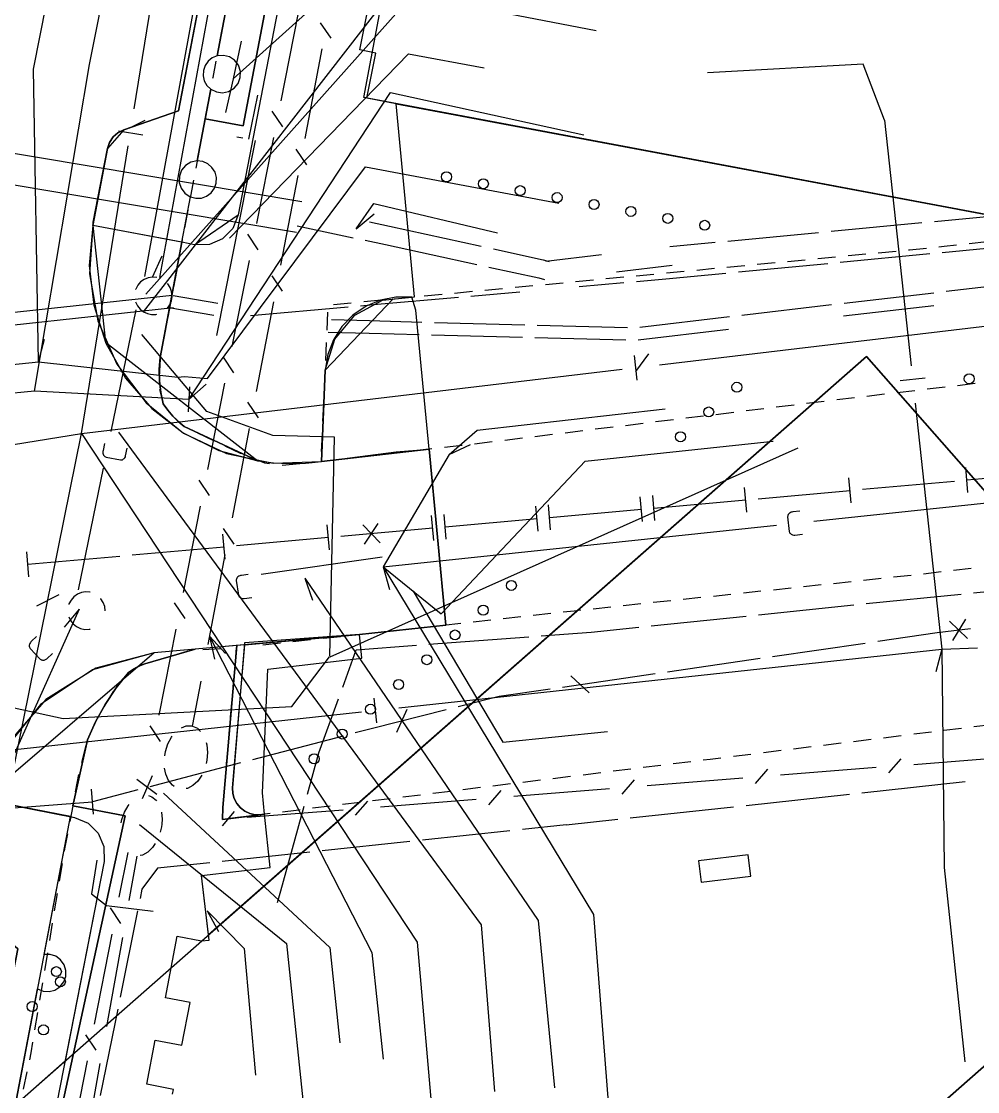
# Model space of a CAD drawing. Header units: metres. Extents: x 3206 to 3701, y 9896 to 11410.
# Drawn here: x 3285.7 to 3323.91, y 10285.08 to 10327.87 of the extents above; entities that cross this region are included whole.
import ezdxf

# ---------------------------------------------------------------- set-up
doc = ezdxf.new("R2010")
doc.units = ezdxf.units.M
for name, color, linetype in [('BUILDING', 7, 'Continuous'), ('CURB', 7, 'Continuous'), ('ELECTR_CABLE', 7, 'Continuous'), ('ELECTR_CABLE_COMM', 7, 'Continuous'), ('GAS', 7, 'Continuous'), ('GRASS', 7, 'Continuous'), ('GROUND', 7, 'Continuous'), ('ROAD', 7, 'Continuous'), ('SEWER', 7, 'Continuous'), ('SIDEWALK_PATH', 7, 'Continuous'), ('WATER_PIPELINE', 7, 'Continuous')]:
    doc.layers.add(name, color=color, linetype=linetype)

# ---------------------------------------------------------------- blocks, each defined once
blk = doc.blocks.new('МОЖЖЕВЕЛЬНИК_СКАЛЬНЫЙ')
blk.add_circle((0, 0), 0.2)

msp = doc.modelspace()

# ---------------------------------------------------------------- linework, layer by layer
at = {"layer": 'BUILDING'}
for points in [[(3330.49, 10318.976), (3299.381, 10324.823), (3313.625, 10400.614), (3344.734, 10394.767)], [(3335.587, 10296.139), (3283.103, 10250), (3266.989, 10268.329), (3319.473, 10314.469)], [(3314.848, 10293.695), (3314.749, 10294.535), (3314.747, 10294.546), (3312.761, 10294.312), (3312.861, 10293.461)]]:
    msp.add_lwpolyline(points, close=True, dxfattribs=at)
at = {"layer": 'CURB'}
for points in [[(3298.018, 10355.748), (3291.975, 10324.296)], [(3296.918, 10333.393), (3294.368, 10320.133)], [(3293.7, 10327.476), (3293.566, 10326.775)], [(3293.472, 10326.284), (3293.346, 10325.627), (3293.338, 10325.584)], [(3293.246, 10325.092), (3293.114, 10324.392)], [(3291.975, 10324.296), (3289.793, 10323.539)], [(3293.022, 10323.9), (3292.891, 10323.199)], [(3289.793, 10323.539), (3289.139, 10322.783)], [(3289.139, 10322.783), (3288.547, 10319.706)], [(3292.799, 10322.708), (3292.667, 10322.007)], [(3292.575, 10321.516), (3292.47, 10320.955), (3292.444, 10320.815)], [(3292.351, 10320.323), (3292.22, 10319.622)], [(3292.618, 10318.942), (3294.368, 10320.133)], [(3288.547, 10319.706), (3289.064, 10315.045)], [(3292.128, 10319.131), (3291.996, 10318.43)], [(3321.154, 10318.735), (3321.191, 10318.738), (3321.865, 10318.81)], [(3322.362, 10318.863), (3322.579, 10318.886), (3323.073, 10318.938)], [(3323.57, 10318.991), (3324.281, 10319.067)], [(3316.316, 10318.275), (3317.027, 10318.343)], [(3317.525, 10318.39), (3318.237, 10318.458)], [(3318.735, 10318.505), (3319.446, 10318.572)], [(3319.944, 10318.62), (3320.656, 10318.687)], [(3291.904, 10317.939), (3291.773, 10317.238)], [(3311.477, 10317.815), (3312.189, 10317.883)], [(3312.687, 10317.93), (3313.399, 10317.998)], [(3313.896, 10318.045), (3314.608, 10318.113)], [(3315.106, 10318.16), (3315.818, 10318.228)], [(3307.849, 10317.47), (3308.561, 10317.538)], [(3309.058, 10317.585), (3309.77, 10317.653)], [(3310.268, 10317.7), (3310.98, 10317.768)], [(3303.011, 10317.01), (3303.723, 10317.078)], [(3304.22, 10317.125), (3304.932, 10317.193)], [(3305.43, 10317.24), (3306.142, 10317.308)], [(3306.639, 10317.355), (3307.351, 10317.423)], [(3291.681, 10316.747), (3291.549, 10316.046)], [(3300.556, 10316.777), (3297.843, 10313.925)], [(3298.173, 10316.55), (3298.884, 10316.618)], [(3299.382, 10316.665), (3300.094, 10316.733)], [(3300.592, 10316.78), (3300.769, 10316.797), (3301.304, 10316.848)], [(3301.801, 10316.895), (3302.513, 10316.963)], [(3297.915, 10315.53), (3297.947, 10316.244)], [(3291.457, 10315.554), (3291.326, 10314.853)], [(3289.064, 10315.045), (3295.143, 10310.296)], [(3297.86, 10314.316), (3297.892, 10315.03)], [(3291.246, 10314.361), (3291.21, 10313.648)], [(3297.806, 10313.102), (3297.838, 10313.816)], [(3322.611, 10313.248), (3321.901, 10313.164)], [(3323.818, 10313.39), (3323.108, 10313.306)], [(3291.221, 10313.153), (3291.36, 10312.58), (3291.436, 10312.482)], [(3318.991, 10312.821), (3318.282, 10312.734)], [(3320.198, 10312.963), (3319.488, 10312.88)], [(3321.404, 10313.106), (3320.694, 10313.022)], [(3297.751, 10311.888), (3297.783, 10312.603)], [(3315.373, 10312.38), (3314.663, 10312.294)], [(3316.579, 10312.527), (3315.869, 10312.441)], [(3317.785, 10312.674), (3317.075, 10312.588)], [(3291.748, 10312.092), (3292.204, 10311.668), (3292.286, 10311.629)], [(3311.755, 10311.94), (3311.045, 10311.854)], [(3312.961, 10312.087), (3312.251, 10312.001)], [(3314.167, 10312.234), (3313.457, 10312.147)], [(3308.137, 10311.5), (3307.427, 10311.414)], [(3309.343, 10311.647), (3308.633, 10311.561)], [(3310.549, 10311.794), (3309.839, 10311.707)], [(3292.737, 10311.415), (3293.382, 10311.11)], [(3297.696, 10310.675), (3297.728, 10311.389)], [(3304.518, 10311.06), (3303.809, 10310.974)], [(3305.724, 10311.207), (3305.015, 10311.12)], [(3306.93, 10311.353), (3306.221, 10311.267)], [(3293.834, 10310.896), (3294.439, 10310.61), (3294.48, 10310.594)], [(3300.898, 10310.64), (3300.187, 10310.558)], [(3302.105, 10310.778), (3301.394, 10310.697)], [(3303.312, 10310.913), (3303.299, 10310.912), (3302.602, 10310.834)], [(3294.944, 10310.408), (3295.409, 10310.221), (3295.619, 10310.193)], [(3296.115, 10310.131), (3296.825, 10310.195)], [(3297.323, 10310.239), (3297.678, 10310.271)], [(3299.691, 10310.501), (3299.506, 10310.48), (3298.98, 10310.42)], [(3323.656, 10305.996), (3322.954, 10305.914)], [(3318.858, 10305.465), (3318.155, 10305.39)], [(3320.058, 10305.591), (3319.959, 10305.581), (3319.355, 10305.517)], [(3321.258, 10305.718), (3320.555, 10305.644)], [(3322.457, 10305.857), (3321.755, 10305.775)], [(3315.257, 10305.085), (3314.553, 10305.011)], [(3316.457, 10305.211), (3315.754, 10305.137)], [(3317.657, 10305.338), (3316.954, 10305.264)], [(3311.655, 10304.705), (3310.952, 10304.631)], [(3312.856, 10304.831), (3312.153, 10304.757)], [(3314.056, 10304.958), (3313.353, 10304.884)], [(3306.854, 10304.194), (3306.152, 10304.117)], [(3308.054, 10304.325), (3307.79, 10304.297), (3307.351, 10304.249)], [(3309.255, 10304.452), (3308.552, 10304.377)], [(3310.455, 10304.578), (3309.752, 10304.504)], [(3303.255, 10303.799), (3302.552, 10303.721)], [(3304.455, 10303.931), (3303.752, 10303.853)], [(3305.655, 10304.062), (3304.952, 10303.985)], [(3299.656, 10303.403), (3298.953, 10303.326)], [(3300.855, 10303.535), (3300.153, 10303.458)], [(3302.055, 10303.667), (3301.352, 10303.59)], [(3296.056, 10303.007), (3295.353, 10302.93)], [(3297.256, 10303.139), (3296.553, 10303.062)], [(3298.456, 10303.271), (3298.056, 10303.227), (3297.753, 10303.194)], [(3291.006, 10302.63), (3284.156, 10296.761)], [(3292.448, 10302.717), (3291.771, 10302.516)], [(3293.653, 10302.787), (3292.947, 10302.747)], [(3294.269, 10302.47), (3294.299, 10302.824)], [(3291.291, 10302.374), (3290.917, 10302.263), (3290.883, 10302.253), (3290.613, 10302.173)], [(3290.166, 10301.962), (3289.98, 10301.84), (3289.661, 10301.476)], [(3294.165, 10301.264), (3294.226, 10301.972)], [(3289.363, 10301.077), (3288.999, 10300.47)], [(3294.061, 10300.058), (3294.122, 10300.766)], [(3288.742, 10300.041), (3288.73, 10300.022), (3288.72, 10300), (3288.451, 10299.397)], [(3293.957, 10298.852), (3294.018, 10299.56)], [(3323.266, 10299.602), (3322.561, 10299.515)], [(3324.468, 10299.75), (3323.763, 10299.663)], [(3319.662, 10299.158), (3318.957, 10299.071)], [(3320.864, 10299.306), (3320.159, 10299.219)], [(3322.065, 10299.454), (3321.36, 10299.367)], [(3288.28, 10298.929), (3288.094, 10298.247)], [(3316.058, 10298.714), (3315.353, 10298.627)], [(3317.26, 10298.862), (3316.555, 10298.775)], [(3318.461, 10299.01), (3317.756, 10298.923)], [(3293.853, 10297.646), (3293.914, 10298.354)], [(3312.455, 10298.27), (3311.749, 10298.183)], [(3313.656, 10298.418), (3313.222, 10298.364), (3312.951, 10298.331)], [(3314.857, 10298.566), (3314.152, 10298.479)], [(3287.985, 10297.759), (3287.853, 10297.065)], [(3308.851, 10297.827), (3308.145, 10297.74)], [(3310.052, 10297.974), (3309.347, 10297.888)], [(3311.253, 10298.122), (3310.548, 10298.035)], [(3305.247, 10297.383), (3304.542, 10297.296)], [(3306.448, 10297.531), (3305.743, 10297.444)], [(3307.649, 10297.679), (3306.944, 10297.592)], [(3293.75, 10296.44), (3293.81, 10297.148)], [(3301.643, 10296.939), (3300.938, 10296.853)], [(3302.844, 10297.087), (3302.139, 10297.001)], [(3304.045, 10297.235), (3303.34, 10297.148)], [(3287.76, 10296.573), (3287.748, 10296.506), (3287.629, 10295.879)], [(3298.039, 10296.496), (3297.334, 10296.409)], [(3299.24, 10296.644), (3298.535, 10296.557)], [(3300.441, 10296.792), (3299.736, 10296.705)], [(3294.435, 10296.052), (3293.73, 10295.966)], [(3295.636, 10296.2), (3294.931, 10296.114)], [(3296.837, 10296.348), (3296.676, 10296.328), (3296.132, 10296.261)], [(3287.536, 10295.387), (3287.436, 10294.862), (3287.408, 10294.692)], [(3289.001, 10294.286), (3286.44, 10281.173)], [(3287.326, 10294.199), (3287.211, 10293.501)], [(3287.13, 10293.008), (3287.014, 10292.31)], [(3286.933, 10291.817), (3286.817, 10291.119)], [(3286.736, 10290.626), (3286.62, 10289.929)], [(3286.539, 10289.435), (3286.423, 10288.738)], [(3286.342, 10288.244), (3286.227, 10287.547)], [(3286.145, 10287.054), (3286.076, 10286.639), (3286.018, 10286.358)], [(3285.917, 10285.868), (3285.774, 10285.176)]]:
    msp.add_lwpolyline(points, dxfattribs=at)
at = {"layer": 'ELECTR_CABLE'}
for points in [[(3286.384, 10314.261), (3286.182, 10325.954), (3287.72, 10333.711)], [(3286.221, 10313.083), (3288.424, 10326.146), (3289.964, 10333.91)], [(3294.156, 10325.569), (3301.659, 10332.331), (3306.636, 10331.343)], [(3294.486, 10327.079), (3294.156, 10325.569), (3293.862, 10324.223)], [(3294.01, 10319.208), (3301.169, 10326.575), (3304.193, 10326.007)], [(3292.385, 10312.758), (3300.453, 10325.022), (3308.172, 10323.338)], [(3294.792, 10323.161), (3295.142, 10324.918)], [(3273.463, 10324.597), (3296.903, 10320.674)], [(3273.227, 10323.369), (3296.697, 10319.442)], [(3295.037, 10323.112), (3293.493, 10315.309)], [(3294.302, 10323.258), (3294.547, 10323.21)], [(3293.14, 10313.591), (3299.449, 10322.053), (3307.179, 10320.6)], [(3299.081, 10319.578), (3299.782, 10320.587), (3304.725, 10319.411)], [(3299.081, 10319.578), (3299.799, 10320.174)], [(3322.187, 10319.871), (3325.819, 10320.215)], [(3296.723, 10319.691), (3298.952, 10319.222)], [(3299.604, 10319.851), (3300.412, 10319.681), (3304.073, 10318.882)], [(3318.058, 10319.48), (3321.689, 10319.824)], [(3313.929, 10319.088), (3317.56, 10319.432)], [(3299.442, 10319.119), (3300.255, 10318.947), (3303.896, 10318.153)], [(3304.562, 10318.775), (3306.551, 10318.341), (3306.793, 10318.275)], [(3311.615, 10318.869), (3313.431, 10319.041)], [(3326.072, 10318.965), (3322.498, 10318.622)], [(3306.656, 10318.284), (3308.886, 10318.547)], [(3322, 10318.574), (3318.425, 10318.23)], [(3304.384, 10318.047), (3306.373, 10317.613), (3306.607, 10317.549)], [(3309.476, 10317.862), (3311.712, 10318.125)], [(3317.928, 10318.182), (3314.353, 10317.839)], [(3313.855, 10317.791), (3311.454, 10317.56), (3310.28, 10317.457)], [(3322.658, 10317.078), (3326.241, 10317.496)], [(3305.615, 10317.047), (3303.661, 10316.875)], [(3309.781, 10317.413), (3307.993, 10317.256)], [(3318.577, 10316.603), (3322.161, 10317.02)], [(3291.721, 10316.912), (3279.956, 10315.64)], [(3291.769, 10316.913), (3293.546, 10316.601)], [(3303.163, 10316.831), (3299.775, 10316.533), (3299.256, 10316.487)], [(3291.775, 10316.414), (3280.01, 10315.142)], [(3291.597, 10316.436), (3293.385, 10316.121)], [(3298.758, 10316.444), (3294.852, 10316.1)], [(3314.497, 10316.127), (3318.081, 10316.545)], [(3318.56, 10316.097), (3322.168, 10316.518)], [(3298.098, 10315.946), (3299.606, 10315.906), (3301.705, 10315.85)], [(3302.205, 10315.837), (3305.812, 10315.741)], [(3306.311, 10315.728), (3309.918, 10315.633)], [(3310.417, 10315.651), (3314, 10316.069)], [(3298.031, 10302.496), (3298.209, 10311.249), (3295.749, 10311.308), (3293.109, 10312.28), (3290.51, 10315.355)], [(3297.961, 10315.449), (3299.593, 10315.406), (3301.591, 10315.353)], [(3302.091, 10315.34), (3305.722, 10315.244)], [(3310.352, 10315.14), (3313.959, 10315.561)], [(3286.384, 10314.261), (3286.618, 10315.165)], [(3306.222, 10315.23), (3309.853, 10315.134)], [(3270.629, 10313.275), (3274.929, 10313.611), (3280.819, 10313.692), (3286.384, 10314.261), (3291.953, 10313.642), (3292.218, 10313.672)], [(3292.218, 10313.672), (3293.14, 10313.591)], [(3292.411, 10313.257), (3292.359, 10312.259)], [(3292.385, 10312.758), (3293.089, 10313.372)], [(3292.385, 10312.758), (3286.221, 10313.083), (3280.72, 10312.55), (3274.808, 10312.31), (3270.566, 10311.954)], [(3298.037, 10302.467), (3316.736, 10310.818)], [(3278.34, 10306.715), (3277.75, 10303.197), (3277.022, 10302.254), (3287.365, 10299.994), (3296.5, 10300.486), (3298.012, 10302.466)], [(3323.755, 10305.023), (3327.555, 10305.401)], [(3319.458, 10304.595), (3323.258, 10304.973)], [(3315.163, 10304.148), (3318.961, 10304.544)], [(3310.868, 10303.701), (3314.665, 10304.096)], [(3323.513, 10303.197), (3322.793, 10303.891)], [(3322.918, 10303.12), (3323.437, 10303.975)], [(3306.475, 10303.302), (3308.471, 10303.451)], [(3308.471, 10303.451), (3310.37, 10303.649)], [(3323.628, 10303.589), (3322.3, 10303.421), (3319.92, 10303.075)], [(3298.539, 10301.253), (3299.08, 10302.751), (3301.485, 10302.93)], [(3301.983, 10302.967), (3305.976, 10303.265)], [(3319.425, 10303.003), (3315.721, 10302.465)], [(3315.226, 10302.393), (3311.522, 10301.854)], [(3311.027, 10301.782), (3307.323, 10301.244)], [(3308.392, 10301.021), (3307.659, 10301.702)], [(3297.133, 10296.977), (3297.589, 10298.624), (3298.369, 10300.783)], [(3306.828, 10301.172), (3304.793, 10300.876), (3303.157, 10300.464)], [(3302.672, 10300.342), (3299.729, 10299.602), (3299.044, 10299.423)], [(3300.698, 10299.458), (3301.11, 10300.369)], [(3298.56, 10299.296), (3294.939, 10298.348)], [(3294.455, 10298.222), (3290.834, 10297.274)], [(3291.113, 10296.96), (3290.308, 10297.555)], [(3290.533, 10296.806), (3290.937, 10297.721)], [(3319.287, 10297.028), (3323.418, 10297.476)], [(3288.578, 10296.174), (3288.502, 10297.172)], [(3290.351, 10297.147), (3288.54, 10296.673)], [(3314.66, 10296.525), (3318.79, 10296.974)], [(3277.704, 10295.846), (3288.54, 10296.673)], [(3295.929, 10292.638), (3296.063, 10293.109), (3297, 10296.496)], [(3310.033, 10296.023), (3314.163, 10296.471)], [(3307.471, 10295.745), (3305.72, 10295.559)], [(3307.471, 10295.745), (3309.536, 10295.969)], [(3305.223, 10295.506), (3301.722, 10295.135)], [(3301.225, 10295.082), (3297.723, 10294.71)], [(3288.719, 10294.333), (3288.503, 10292.988), (3289.094, 10292.52), (3290.968, 10292.291)], [(3297.226, 10294.657), (3293.725, 10294.285)], [(3293.227, 10294.233), (3291.14, 10294.011), (3290.516, 10293.179), (3290.44, 10292.805)], [(3290.342, 10292.315), (3289.645, 10288.863)], [(3293.129, 10292.307), (3294.598, 10290.806), (3295.049, 10285.745)], [(3293.129, 10292.307), (3293.579, 10291.489)], [(3289.546, 10288.373), (3288.85, 10284.922)]]:
    msp.add_lwpolyline(points, dxfattribs=at)
at = {"layer": 'ELECTR_CABLE_COMM'}
for points in [[(3296.078, 10324.7), (3296.762, 10328.143)], [(3298.076, 10327.194), (3297.655, 10327.814)], [(3297.038, 10323.185), (3297.725, 10326.767)], [(3296.141, 10323.653), (3295.724, 10324.276)], [(3295.103, 10319.785), (3295.786, 10323.229)], [(3297.107, 10322.138), (3296.686, 10322.758)], [(3296.068, 10318.129), (3296.755, 10321.711)], [(3295.165, 10318.738), (3294.748, 10319.361)], [(3294.127, 10314.871), (3294.811, 10318.314)], [(3296.137, 10317.082), (3295.717, 10317.702)], [(3295.099, 10313.073), (3295.786, 10316.655)], [(3294.189, 10313.824), (3293.773, 10314.447)], [(3293.151, 10309.957), (3293.835, 10313.4)], [(3295.168, 10312.026), (3294.747, 10312.646)], [(3294.129, 10308.017), (3294.816, 10311.599)], [(3293.214, 10308.91), (3292.797, 10309.533)], [(3292.176, 10305.043), (3292.859, 10308.486)], [(3294.198, 10306.97), (3293.778, 10307.59)], [(3293.16, 10302.961), (3293.847, 10306.543)], [(3292.238, 10303.995), (3291.821, 10304.618)], [(3291.2, 10300.128), (3291.884, 10303.571)], [(3293.222, 10303.285), (3299.706, 10290.646), (3300.159, 10286.377)], [(3293.222, 10303.285), (3293.41, 10302.371)], [(3293.222, 10303.285), (3293.855, 10302.599)], [(3292.534, 10299.696), (3292.877, 10301.487)], [(3291.262, 10299.081), (3290.846, 10299.704)], [(3292.091, 10299.629), (3292.289, 10299.702), (3292.503, 10299.703)], [(3292.503, 10299.703), (3292.534, 10299.696), (3292.73, 10299.607), (3292.859, 10299.483)], [(3291.425, 10298.509), (3291.452, 10298.686), (3291.55, 10298.987), (3291.692, 10299.254), (3291.726, 10299.294)], [(3293.08, 10299.042), (3293.108, 10298.95), (3293.137, 10298.646), (3293.112, 10298.33), (3293.081, 10298.201)], [(3320.368, 10297.822), (3320.854, 10298.392)], [(3321.359, 10298.167), (3325.191, 10298.471)], [(3291.81, 10297.284), (3291.732, 10297.335), (3291.58, 10297.524), (3291.471, 10297.771), (3291.421, 10298.011)], [(3315.04, 10297.399), (3315.526, 10297.969)], [(3316.031, 10297.744), (3319.864, 10298.048)], [(3292.909, 10297.734), (3292.747, 10297.497), (3292.553, 10297.316), (3292.341, 10297.204), (3292.283, 10297.195)], [(3309.712, 10296.976), (3310.199, 10297.546)], [(3310.703, 10297.32), (3314.536, 10297.625)], [(3290.773, 10296.927), (3290.914, 10296.871), (3291.081, 10296.731), (3291.097, 10296.706)], [(3291.383, 10297.011), (3298.027, 10290.84), (3298.428, 10287.036)], [(3304.384, 10296.553), (3304.871, 10297.123)], [(3305.375, 10296.897), (3309.208, 10297.202)], [(3289.688, 10295.833), (3289.712, 10295.963), (3289.819, 10296.256), (3289.968, 10296.515), (3290.005, 10296.557)], [(3299.056, 10296.13), (3299.543, 10296.7)], [(3300.047, 10296.474), (3303.88, 10296.778)], [(3291.294, 10296.251), (3291.323, 10295.978), (3291.308, 10295.78), (3291.299, 10295.67), (3291.248, 10295.461)], [(3293.729, 10295.706), (3294.215, 10296.277)], [(3294.719, 10296.051), (3298.552, 10296.355)], [(3290.42, 10295.76), (3296.296, 10291.006), (3297.103, 10283.225)], [(3291.049, 10295.005), (3290.938, 10294.84), (3290.746, 10294.655), (3290.538, 10294.538), (3290.444, 10294.52)], [(3289.946, 10294.648), (3289.595, 10292.851)], [(3290.01, 10292.72), (3290.326, 10294.497)], [(3289.243, 10292.426), (3289.661, 10291.804)], [(3289.308, 10291.379), (3288.608, 10287.785)], [(3289.116, 10287.688), (3289.748, 10291.243)], [(3288.255, 10287.359), (3288.674, 10286.738)], [(3288.321, 10286.313), (3287.62, 10282.719)], [(3288.221, 10282.656), (3288.853, 10286.211)]]:
    msp.add_lwpolyline(points, dxfattribs=at)
at = {"layer": 'GAS'}
for points in [[(3323.528, 10309.039), (3323.438, 10310.035)], [(3323.483, 10309.537), (3327.155, 10309.867)], [(3318.86, 10308.62), (3318.771, 10309.616)], [(3319.313, 10309.162), (3322.985, 10309.492)], [(3311.018, 10307.915), (3310.929, 10308.911)], [(3314.69, 10308.245), (3314.601, 10309.241)], [(3315.143, 10308.788), (3318.815, 10309.118)], [(3306.35, 10307.495), (3306.261, 10308.491)], [(3306.848, 10307.54), (3306.759, 10308.536)], [(3310.52, 10307.87), (3310.431, 10308.866)], [(3310.973, 10308.413), (3314.645, 10308.743)], [(3302.18, 10307.121), (3302.091, 10308.117)], [(3302.678, 10307.165), (3302.589, 10308.161)], [(3306.803, 10308.038), (3310.475, 10308.368)], [(3298.01, 10306.746), (3297.921, 10307.742)], [(3298.464, 10307.289), (3302.136, 10307.619)], [(3299.344, 10307.743), (3300.04, 10307.024)], [(3299.942, 10307.799), (3299.392, 10306.964)], [(3302.634, 10307.663), (3306.306, 10307.993)], [(3293.84, 10306.371), (3293.751, 10307.367)], [(3294.294, 10306.914), (3297.966, 10307.244)], [(3290.124, 10306.539), (3293.796, 10306.869)], [(3285.999, 10305.666), (3285.909, 10306.662)], [(3285.954, 10306.164), (3289.626, 10306.494)]]:
    msp.add_lwpolyline(points, dxfattribs=at)
at = {"layer": 'GRASS'}
for points in [[(3294.119, 10329.645), (3293.517, 10326.491), (3293.321, 10326.409), (3293.159, 10326.278), (3293.04, 10326.107), (3292.971, 10325.906), (3292.961, 10325.694), (3293.009, 10325.491), (3293.112, 10325.31), (3293.264, 10325.161), (3292.717, 10322.293), (3292.469, 10322.24), (3292.258, 10322.111), (3292.101, 10321.922), (3292.012, 10321.684), (3292.007, 10321.431), (3292.084, 10321.196), (3292.232, 10320.999), (3292.443, 10320.859), (3292.096, 10319.04), (3288.548, 10319.705), (3288.56, 10319.772), (3288.572, 10319.839), (3289.139, 10322.783), (3289.222, 10323.033), (3289.365, 10323.249), (3289.558, 10323.421), (3289.793, 10323.539), (3291.975, 10324.296), (3294.024, 10334.958)], [(3296.918, 10333.393), (3294.368, 10320.133), (3294.143, 10319.584), (3293.739, 10319.177), (3293.212, 10318.95), (3292.618, 10318.942), (3292.11, 10319.037), (3292.451, 10320.855), (3292.669, 10320.798), (3292.89, 10320.807), (3293.099, 10320.88), (3293.28, 10321.015), (3293.413, 10321.197), (3293.486, 10321.406), (3293.494, 10321.626), (3293.436, 10321.844), (3293.315, 10322.035), (3293.147, 10322.179), (3292.945, 10322.268), (3292.721, 10322.293), (3293.037, 10323.978), (3294.562, 10323.701), (3296.591, 10334.337)], [(3296.591, 10334.337), (3294.562, 10323.701), (3293.038, 10323.978), (3293.264, 10325.161), (3293.491, 10325.048), (3293.736, 10325.016), (3293.979, 10325.067), (3294.197, 10325.197), (3294.358, 10325.393), (3294.444, 10325.625), (3294.45, 10325.873), (3294.371, 10326.114), (3294.217, 10326.316), (3294.01, 10326.452), (3293.77, 10326.513), (3293.517, 10326.491), (3294.119, 10329.645)], [(3285.275, 10283.602), (3286.345, 10289.187), (3286.57, 10289.098), (3286.806, 10289.084), (3287.035, 10289.144), (3287.238, 10289.276), (3287.388, 10289.466), (3287.468, 10289.689), (3287.476, 10289.925), (3287.406, 10290.157), (3287.267, 10290.356), (3287.076, 10290.496), (3286.852, 10290.57), (3286.61, 10290.57), (3287.664, 10296.076), (3287.817, 10296.046), (3288.367, 10295.818), (3288.773, 10295.411), (3288.997, 10294.882), (3289.001, 10294.286), (3286.44, 10281.173)]]:
    msp.add_lwpolyline(points, dxfattribs=at)
for points in [[(3297.692, 10310.273), (3300.677, 10310.656), (3301.995, 10310.765), (3301.466, 10316.325), (3301.304, 10316.848), (3300.669, 10316.85), (3300.053, 10316.727), (3299.473, 10316.483), (3298.95, 10316.125), (3298.509, 10315.668), (3298.171, 10315.138), (3297.946, 10314.551), (3297.843, 10313.925)], [(3299.299, 10302.408), (3299.217, 10303.355), (3294.619, 10303.027), (3294.141, 10297.23), (3294.149, 10297.007), (3294.205, 10296.795), (3294.306, 10296.6), (3294.449, 10296.429), (3294.625, 10296.294), (3294.824, 10296.201), (3295.039, 10296.154), (3295.261, 10296.154), (3295.417, 10296.173), (3295.329, 10297.034), (3295.552, 10301.975)], [(3285.554, 10290.793), (3283.644, 10280.973), (3284.726, 10280.735), (3287.664, 10296.076), (3284.156, 10296.761), (3284.119, 10296.619), (3284.085, 10296.476), (3284.053, 10296.333), (3284.024, 10296.189), (3283.481, 10293.249), (3283.466, 10292.987), (3283.518, 10292.733), (3283.634, 10292.502), (3283.808, 10292.305)]]:
    msp.add_lwpolyline(points, close=True, dxfattribs=at)
at = {"layer": 'GROUND'}
for points in [[(3296.485, 10334.417), (3296.591, 10334.337), (3296.765, 10334.14), (3296.881, 10333.909), (3296.933, 10333.655), (3296.918, 10333.393), (3294.368, 10320.133), (3294.143, 10319.584), (3293.739, 10319.177), (3293.212, 10318.95), (3292.618, 10318.942), (3292.11, 10319.037), (3288.547, 10319.706), (3289.139, 10322.783), (3289.222, 10323.033), (3289.365, 10323.249), (3289.558, 10323.421), (3289.793, 10323.539), (3291.975, 10324.296), (3294.024, 10334.958), (3296.12, 10334.564), (3296.248, 10334.531), (3296.371, 10334.482)], [(3288.997, 10294.882), (3289.001, 10294.286), (3287.443, 10286.311), (3284.099, 10283.371), (3285.554, 10290.793), (3283.808, 10292.305), (3283.634, 10292.502), (3283.518, 10292.733), (3283.466, 10292.987), (3283.481, 10293.249), (3284.024, 10296.189), (3284.228, 10296.747), (3287.817, 10296.046), (3288.367, 10295.818), (3288.773, 10295.411)]]:
    msp.add_lwpolyline(points, close=True, dxfattribs=at)
msp.add_lwpolyline([(3283.103, 10250), (3335.587, 10296.139), (3319.473, 10314.469), (3293.178, 10291.353), (3292.899, 10293.727), (3295.635, 10294.049), (3295.417, 10296.173), (3295.261, 10296.154), (3295.039, 10296.154), (3294.824, 10296.201), (3294.625, 10296.294), (3294.449, 10296.429), (3294.306, 10296.6), (3294.205, 10296.795), (3294.149, 10297.007), (3294.141, 10297.23), (3294.625, 10302.95), (3299.217, 10303.355), (3302.663, 10303.734), (3301.995, 10310.765), (3297.692, 10310.273), (3297.843, 10313.925), (3298.227, 10315.163), (3299.026, 10316.126), (3300.127, 10316.722), (3301.415, 10316.858), (3300.682, 10324.578), (3330.49, 10318.976)], dxfattribs=at)
at = {"layer": 'ROAD'}
msp.add_lwpolyline([(3296.921, 10350.037), (3291.975, 10324.296), (3289.793, 10323.539), (3289.558, 10323.421), (3289.365, 10323.249), (3289.222, 10323.033), (3289.139, 10322.783), (3288.547, 10319.706), (3288.422, 10317.78), (3288.752, 10315.905), (3289.512, 10314.161), (3290.68, 10312.624), (3292.179, 10311.41), (3293.9, 10310.595), (3295.763, 10310.208), (3297.692, 10310.273), (3301.995, 10310.765), (3302.663, 10303.734), (3299.217, 10303.355), (3291.006, 10302.63), (3288.537, 10301.947), (3286.456, 10300.558), (3284.904, 10298.596)], dxfattribs=at)
at = {"layer": 'SEWER'}
for points in [[(3290.209, 10324.374), (3292.075, 10335.869)], [(3290.634, 10317.67), (3294.003, 10336.085)], [(3291.236, 10317.628), (3294.604, 10336.037)], [(3290.576, 10316.262), (3301.626, 10330.499), (3309.016, 10329.11)], [(3290.67, 10316.96), (3301.326, 10328.934), (3308.665, 10327.506)], [(3290.036, 10323.61), (3290.65, 10323.926)], [(3289.576, 10323.492), (3290.553, 10323.334)], [(3288.103, 10311.398), (3289.969, 10322.893)], [(3290.935, 10317.649), (3291.318, 10318.501)], [(3291.111, 10317.636), (3291.108, 10317.637), (3290.935, 10317.649), (3290.764, 10317.621), (3290.605, 10317.555), (3290.464, 10317.454), (3290.351, 10317.323), (3290.27, 10317.17), (3290.264, 10317.145)], [(3291.72, 10316.9), (3291.7, 10317.072), (3291.641, 10317.234), (3291.547, 10317.379), (3291.536, 10317.39)], [(3290.262, 10316.654), (3290.333, 10316.504), (3290.44, 10316.369), (3290.576, 10316.262), (3290.733, 10316.189), (3290.902, 10316.153), (3291.075, 10316.157), (3291.111, 10316.167)], [(3291.536, 10316.411), (3291.626, 10316.536), (3291.692, 10316.696), (3291.719, 10316.867), (3291.72, 10316.9)], [(3311.204, 10314.141), (3332.816, 10316.707)], [(3289.282, 10311.472), (3290.285, 10316.335)], [(3310.183, 10314.507), (3310.299, 10313.523)], [(3310.258, 10313.874), (3310.779, 10314.578)], [(3288.103, 10311.398), (3309.715, 10313.964)], [(3302.797, 10310.561), (3303.917, 10311.522), (3311.422, 10312.385)], [(3289.582, 10311.445), (3304.076, 10291.753), (3304.6, 10285.093)], [(3284.379, 10293.087), (3288.103, 10311.398)], [(3284.467, 10310.806), (3288.103, 10311.398)], [(3288.103, 10311.398), (3301.512, 10291.054), (3302.163, 10283.563)], [(3302.479, 10304.19), (3308.229, 10310.282), (3315.748, 10311.09)], [(3289.017, 10310.988), (3288.961, 10310.716), (3288.955, 10310.678), (3288.956, 10310.647), (3288.959, 10310.604), (3288.97, 10310.565), (3288.984, 10310.533), (3289.008, 10310.503), (3289.036, 10310.476), (3289.061, 10310.464), (3289.087, 10310.454), (3289.66, 10310.335), (3289.686, 10310.335), (3289.707, 10310.337), (3289.735, 10310.346), (3289.756, 10310.358), (3289.783, 10310.376), (3289.809, 10310.396), (3289.829, 10310.425), (3289.854, 10310.467), (3289.865, 10310.502), (3289.928, 10310.805)], [(3302.797, 10310.561), (3303.643, 10310.957)], [(3302.797, 10310.561), (3300.16, 10306.06)], [(3287.975, 10305.14), (3288.979, 10310.003)], [(3317.366, 10307.884), (3333.08, 10309.55)], [(3316.809, 10308.289), (3316.533, 10308.26), (3316.495, 10308.253), (3316.466, 10308.243), (3316.426, 10308.227), (3316.391, 10308.205), (3316.366, 10308.182), (3316.344, 10308.15), (3316.327, 10308.115), (3316.323, 10308.087), (3316.322, 10308.06), (3316.383, 10307.478), (3316.39, 10307.453), (3316.399, 10307.433), (3316.416, 10307.41), (3316.434, 10307.393), (3316.459, 10307.373), (3316.486, 10307.355), (3316.52, 10307.345), (3316.567, 10307.333), (3316.604, 10307.333), (3316.912, 10307.365)], [(3300.16, 10306.06), (3315.874, 10307.726)], [(3295.281, 10305.772), (3300.122, 10306.459)], [(3300.16, 10306.06), (3302.479, 10304.19)], [(3300.16, 10306.06), (3308.562, 10292.161), (3309.153, 10284.658)], [(3300.16, 10306.06), (3300.412, 10305.16)], [(3294.767, 10305.761), (3294.492, 10305.722), (3294.454, 10305.714), (3294.426, 10305.703), (3294.386, 10305.686), (3294.353, 10305.663), (3294.328, 10305.639), (3294.307, 10305.606), (3294.291, 10305.571), (3294.288, 10305.543), (3294.288, 10305.515), (3294.37, 10304.936), (3294.378, 10304.911), (3294.388, 10304.892), (3294.405, 10304.869), (3294.423, 10304.853), (3294.449, 10304.833), (3294.477, 10304.816), (3294.511, 10304.807), (3294.559, 10304.798), (3294.596, 10304.798), (3294.902, 10304.842)], [(3297.027, 10305.616), (3306.348, 10291.928), (3307.003, 10285.237)], [(3297.027, 10305.616), (3297.327, 10304.731)], [(3288.441, 10305.046), (3288.438, 10305.047), (3288.265, 10305.059), (3288.094, 10305.031), (3287.935, 10304.965), (3287.794, 10304.864), (3287.681, 10304.733), (3287.6, 10304.58), (3287.594, 10304.555)], [(3301.361, 10305.092), (3304.938, 10299.059), (3309.118, 10299.474)], [(3286.319, 10304.502), (3287.208, 10304.962)], [(3289.05, 10304.31), (3289.03, 10304.482), (3288.971, 10304.644), (3288.877, 10304.789), (3288.866, 10304.8)], [(3288.003, 10304.377), (3283.378, 10294.079), (3281.892, 10286.751)], [(3288.003, 10304.377), (3287.406, 10303.658)], [(3287.592, 10304.064), (3287.663, 10303.914), (3287.77, 10303.779), (3287.906, 10303.672), (3288.063, 10303.599), (3288.232, 10303.563), (3288.405, 10303.567), (3288.441, 10303.577)], [(3286.304, 10303.278), (3286.1, 10303.089), (3286.073, 10303.06), (3286.056, 10303.035), (3286.034, 10302.998), (3286.02, 10302.96), (3286.014, 10302.926), (3286.015, 10302.887), (3286.022, 10302.849), (3286.036, 10302.825), (3286.051, 10302.801), (3286.45, 10302.373), (3286.471, 10302.358), (3286.49, 10302.348), (3286.517, 10302.339), (3286.542, 10302.336), (3286.574, 10302.335), (3286.606, 10302.337), (3286.639, 10302.349), (3286.684, 10302.368), (3286.714, 10302.39), (3286.94, 10302.601)]]:
    msp.add_lwpolyline(points, dxfattribs=at)
at = {"layer": 'SIDEWALK_PATH'}
for points in [[(3296.918, 10333.393), (3294.368, 10320.133), (3294.143, 10319.584), (3293.739, 10319.177), (3293.212, 10318.95), (3292.618, 10318.942), (3292.11, 10319.037), (3291.249, 10314.431), (3291.211, 10313.966), (3291.216, 10313.5), (3291.266, 10313.037), (3291.36, 10312.58), (3291.545, 10312.329), (3291.748, 10312.093), (3291.968, 10311.872), (3292.204, 10311.668), (3295.143, 10310.296), (3295.778, 10310.22), (3296.417, 10310.191), (3297.055, 10310.209), (3297.692, 10310.273), (3297.843, 10313.925), (3298.227, 10315.163), (3299.026, 10316.126), (3300.127, 10316.722), (3301.415, 10316.858), (3300.682, 10324.578), (3299.502, 10324.8), (3299.866, 10326.597), (3299.223, 10326.727), (3299.52, 10328.198)], [(3291.743, 10284.976), (3291.78, 10285.173), (3290.706, 10285.376), (3291.04, 10287.145), (3292.114, 10286.942), (3292.437, 10288.652), (3291.455, 10288.838), (3291.919, 10291.295), (3292.901, 10291.109), (3293.203, 10291.144), (3292.899, 10293.727), (3295.635, 10294.049), (3295.417, 10296.173), (3293.73, 10295.966), (3293.75, 10296.44), (3294.307, 10302.922), (3292.646, 10302.775), (3290.636, 10302.18), (3290.463, 10302.113), (3290.295, 10302.034), (3290.134, 10301.943), (3289.98, 10301.84), (3289.487, 10301.22), (3289.048, 10300.562), (3288.664, 10299.87), (3288.339, 10299.147), (3287.748, 10296.506), (3289.844, 10296.107), (3285.99, 10278.404)], [(3285.99, 10278.404), (3289.844, 10296.107), (3287.748, 10296.506), (3288.339, 10299.147), (3288.664, 10299.87), (3289.048, 10300.562), (3289.487, 10301.22), (3289.98, 10301.84), (3290.134, 10301.943), (3290.295, 10302.034), (3290.463, 10302.113), (3290.636, 10302.18), (3292.646, 10302.775), (3291.006, 10302.63), (3288.675, 10302.009), (3286.675, 10300.753), (3285.128, 10298.969), (3284.156, 10296.761), (3287.817, 10296.046), (3288.367, 10295.818), (3288.773, 10295.411), (3288.997, 10294.882), (3289.001, 10294.286), (3286.44, 10281.173)]]:
    msp.add_lwpolyline(points, dxfattribs=at)
for points in [[(3292.11, 10319.037), (3288.547, 10319.706), (3288.41, 10318.106), (3288.59, 10316.526), (3289.078, 10315.012), (3289.864, 10313.612), (3290.913, 10312.396), (3292.169, 10311.421), (3293.592, 10310.712), (3295.143, 10310.296), (3292.204, 10311.668), (3291.968, 10311.872), (3291.748, 10312.093), (3291.545, 10312.329), (3291.36, 10312.58), (3291.266, 10313.037), (3291.216, 10313.5), (3291.211, 10313.966), (3291.249, 10314.431)], [(3294.625, 10302.95), (3294.307, 10302.922), (3293.75, 10296.44), (3293.73, 10295.966), (3295.261, 10296.154), (3295.039, 10296.154), (3294.824, 10296.201), (3294.625, 10296.294), (3294.449, 10296.429), (3294.306, 10296.6), (3294.205, 10296.795), (3294.149, 10297.007), (3294.141, 10297.23)]]:
    msp.add_lwpolyline(points, close=True, dxfattribs=at)
at = {"layer": 'WATER_PIPELINE'}
for points in [[(3320.197, 10323.927), (3319.337, 10326.161), (3313.118, 10325.819)], [(3320.197, 10323.927), (3321.262, 10314.094)], [(3321.815, 10313.609), (3320.824, 10313.502)], [(3321.424, 10312.603), (3322.49, 10302.77)], [(3300.787, 10300.422), (3322.49, 10302.77)], [(3322.49, 10302.77), (3322.249, 10301.868)], [(3322.49, 10302.77), (3323.912, 10302.829)], [(3322.49, 10302.77), (3322.573, 10294.048), (3323.402, 10286.269)], [(3299.781, 10300.814), (3299.888, 10299.822)], [(3277.593, 10297.913), (3299.296, 10300.261)]]:
    msp.add_lwpolyline(points, dxfattribs=at)

# ---------------------------------------------------------------- block references
at = {"layer": 'BUSH'}
for p in [(3302.687, 10321.657), (3304.161, 10321.38), (3305.635, 10321.103), (3307.109, 10320.826), (3308.584, 10320.549), (3310.058, 10320.272), (3311.532, 10319.995), (3313.006, 10319.718), (3323.58, 10313.584), (3314.294, 10313.244), (3313.167, 10312.254), (3312.041, 10311.263), (3305.281, 10305.321), (3304.155, 10304.33), (3303.028, 10303.34), (3301.901, 10302.35), (3300.775, 10301.359), (3299.648, 10300.369), (3298.522, 10299.379), (3297.395, 10298.388), (3287.096, 10289.879), (3287.256, 10289.475), (3286.13, 10288.484), (3286.581, 10287.55)]:
    msp.add_blockref('МОЖЖЕВЕЛЬНИК_СКАЛЬНЫЙ', p, dxfattribs=at)

doc.saveas('drawing.dxf')
